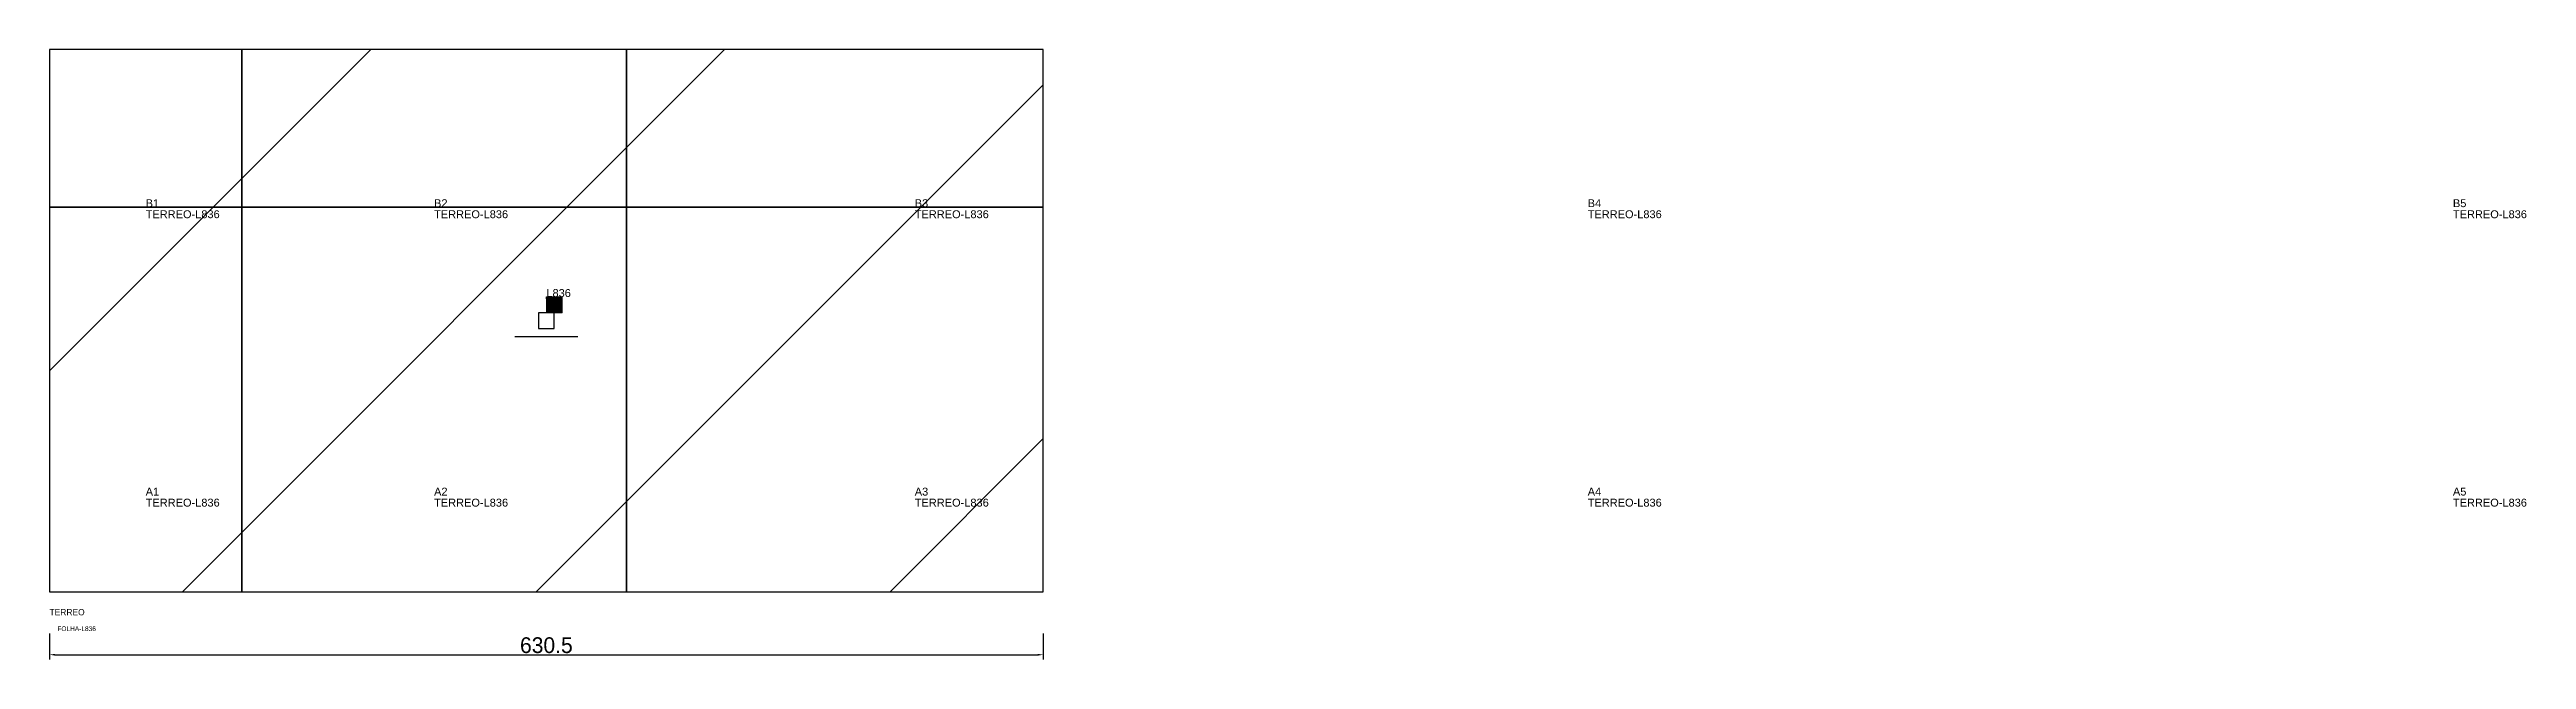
# Model space of a CAD drawing. Header units: metres. Extents: x 222 to 1794, y -186 to 202.
import ezdxf

# ---------------------------------------------------------------- set-up
doc = ezdxf.new("R2010")
doc.units = ezdxf.units.M
for name, color, linetype in [('3', 3, 'CONTINUOUS'), ('AUX00', 7, 'CONTINUOUS'), ('COTA', 241, 'CONTINUOUS'), ('FOLHA', 255, 'CONTINUOUS'), ('Hachura', 251, 'CONTINUOUS'), ('NOMENCLATURA', 7, 'CONTINUOUS'), ('Nível', 160, 'CONTINUOUS'), ('Painéis', 200, 'CONTINUOUS'), ('Pilares', 5, 'CONTINUOUS'), ('REAPROVEITAMENTO', 251, 'CONTINUOUS'), ('SARR_2.2x7', 40, 'CONTINUOUS')]:
    doc.layers.add(name, color=color, linetype=linetype)
doc.styles.add('ARIAL', font='Arial.ttf')
doc.styles.add('STR_STANDARD', font='arial.ttf')
doc.dimstyles.new('EZ DXF', dxfattribs={"dimtxt": 10, "dimasz": 3.5, "dimexe": 3, "dimexo": 1.5, "dimgap": 1, "dimtad": 1, "dimdec": 1, "dimdsep": 46, "dimcen": 2.5, "dimazin": 3, "dimtfac": 1, "dimtmove": 0, "dimatfit": 3})

msp = doc.modelspace()

# ---------------------------------------------------------------- hatches: boundary and pattern name
at = {"layer": 'Hachura'}
h = msp.add_hatch(dxfattribs=at)
h.set_pattern_fill('ANSI31', scale=50)
h.paths.add_polyline_path([(222.2, -142.5), (852.7, -142.5), (852.7, 201.5), (222.2, 201.5)])
h = msp.add_hatch(dxfattribs=at)
h.set_pattern_fill('ANSI31', scale=50)
h.paths.add_polyline_path([(222.2, -142.5), (852.7, -142.5), (852.7, 201.5), (222.2, 201.5)])
at = {"layer": 'Reaproveitamento'}
h = msp.add_hatch(dxfattribs=at)
h.set_pattern_fill('SOLID')
h.paths.add_polyline_path([(537.45, 34.5), (547.45, 34.5), (547.45, 44.5), (537.45, 44.5)])
h = msp.add_hatch(dxfattribs=at)
h.set_pattern_fill('SOLID')
h.paths.add_polyline_path([(537.45, 34.5), (547.45, 34.5), (547.45, 44.5), (537.45, 44.5)])

# ---------------------------------------------------------------- linework, layer by layer
at = {"layer": '3'}
for points in [[(344.2, -142.5), (344.2, 201.5)], [(344.2, -142.5), (344.2, 201.5)], [(588.2, -142.5), (588.2, 201.5)], [(588.2, -142.5), (588.2, 201.5)], [(222.2, 101.5), (852.7, 101.5)], [(222.2, 101.5), (852.7, 101.5)]]:
    msp.add_lwpolyline(points, close=True, dxfattribs=at)
at = {"layer": 'Painéis', "color": 200}
for p, q in [((852.7, 201.5), (222.2, 201.5)), ((222.2, 201.5), (222.2, -142.5)), ((852.7, 201.5), (222.2, 201.5)), ((222.2, 201.5), (222.2, -142.5)), ((852.7, -142.5), (852.7, 201.5)), ((852.7, -142.5), (852.7, 201.5)), ((222.2, -142.5), (852.7, -142.5)), ((222.2, -142.5), (852.7, -142.5))]:
    msp.add_line(p, q, dxfattribs=at)
at = {"layer": 'Pilares'}
msp.add_lwpolyline([(532.45, 24.5), (542.45, 24.5), (542.45, 34.5), (532.45, 34.5)], close=True, dxfattribs=at)
msp.add_lwpolyline([(532.45, 24.5), (542.45, 24.5), (542.45, 34.5), (532.45, 34.5)], close=True, dxfattribs=at)
at = {"layer": 'SARR_2.2x7'}
msp.add_line((517.45, 19.5), (557.45, 19.5), dxfattribs=at)
msp.add_line((517.45, 19.5), (557.45, 19.5), dxfattribs=at)

# ---------------------------------------------------------------- texts
at = {"layer": '3', "style": 'STR_STANDARD'}
for s, p in [('B1', (283.2, 101.5)), ('B1', (283.2, 101.5)), ('B2', (466.2, 101.5)), ('B2', (466.2, 101.5)), ('B3', (771.2, 101.5)), ('B3', (771.2, 101.5)), ('B4', (1198.2, 101.5)), ('B4', (1198.2, 101.5)), ('B5', (1747.2, 101.5)), ('B5', (1747.2, 101.5)), ('A1', (283.2, -81.5)), ('A1', (283.2, -81.5)), ('A2', (466.2, -81.5)), ('A2', (466.2, -81.5)), ('A3', (771.2, -81.5)), ('A3', (771.2, -81.5)), ('A4', (1198.2, -81.5)), ('A4', (1198.2, -81.5)), ('A5', (1747.2, -81.5)), ('A5', (1747.2, -81.5))]:
    msp.add_text(s, height=5, dxfattribs=at).set_placement(p)
at = {"layer": 'AUX00', "style": 'STR_STANDARD'}
for p in [(283.2, 94.5), (283.2, 94.5), (466.2, 94.5), (466.2, 94.5), (771.2, 94.5), (771.2, 94.5), (1198.2, 94.5), (1198.2, 94.5), (1747.2, 94.5), (1747.2, 94.5), (283.2, -88.5), (283.2, -88.5), (466.2, -88.5), (466.2, -88.5), (771.2, -88.5), (771.2, -88.5), (1198.2, -88.5), (1198.2, -88.5), (1747.2, -88.5), (1747.2, -88.5)]:
    msp.add_text('TERREO-L836', height=5, dxfattribs=at).set_placement(p)
at = {"layer": 'FOLHA'}
msp.add_text('FOLHA-L836', height=3, dxfattribs=at).set_placement((227.2, -167.5))
msp.add_text('FOLHA-L836', height=3, dxfattribs=at).set_placement((227.2, -167.5))
at = {"layer": 'NOMENCLATURA', "insert": (537.45, 49.5), "char_height": 5, "attachment_point": 1, "style": 'ARIAL'}
msp.add_mtext('L836', dxfattribs=at)
msp.add_mtext('L836', dxfattribs=at)
at = {"layer": 'Nível'}
msp.add_text('TERREO', height=4, dxfattribs=at).set_placement((222.2, -157.5))
msp.add_text('TERREO', height=4, dxfattribs=at).set_placement((222.2, -157.5))

# ---------------------------------------------------------------- dimensions: what is measured, and where the dimension line sits
at = {"layer": 'COTA'}
msp.add_linear_dim(base=(222.2, -182.5), p1=(222.2, -167.5), p2=(852.7, -167.5), dimstyle='EZ DXF', dxfattribs=at).render()
msp.add_linear_dim(base=(222.2, -182.5), p1=(222.2, -167.5), p2=(852.7, -167.5), dimstyle='EZ DXF', dxfattribs=at).render()

doc.saveas('drawing.dxf')
